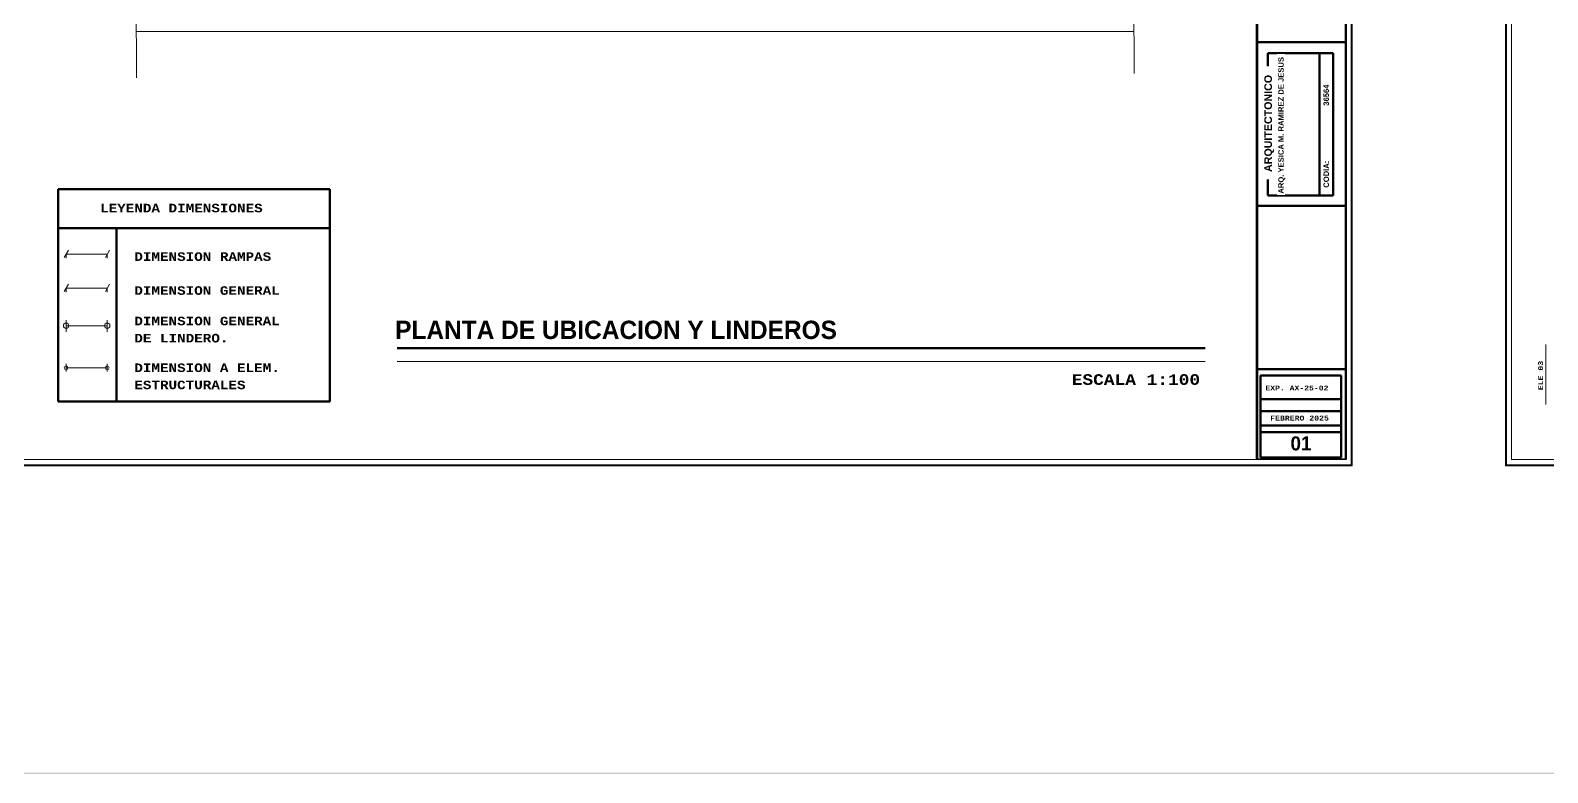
# Model space of a CAD drawing. Header units: metres. Extents: x -144 to 1000, y -717 to 29.
# Drawn here: x 21.32 to 70.79, y -599.13 to -574.93 of the extents above; entities that cross this region are included whole.
import ezdxf

# ---------------------------------------------------------------- set-up
doc = ezdxf.new("R2010")
doc.units = ezdxf.units.M
doc.layers.get('0').update_dxf_attribs({"color": 1})
for name, color, linetype, lineweight in [('A-DETL', 1, 'Continuous', 9), ('A-DETL-THIN', 1, 'Continuous', 9), ('A-DETL-WIDE', 1, 'Continuous', 100), ('G-ANNO-TEXT', 2, 'Continuous', 9), ('G-ANNO-TTLB', 3, 'Continuous', 18), ('G-ANNO-TTLB-WIDE', 1, 'Continuous', 70), ('G-IMPT', 1, 'Continuous', 9)]:
    doc.layers.add(name, color=color, linetype=linetype, lineweight=lineweight)
doc.styles.add('Arial_B', font='arialbd.ttf', dxfattribs={"height": 0.0025})
doc.styles.add('Arial_B_1', font='arialbd.ttf', dxfattribs={"height": 0.001786})
doc.styles.add('Britannic Bold_B_6', font='', dxfattribs={"height": 0.005})
doc.styles.add('Britannic Bold_B_7', font='', dxfattribs={"height": 0.006})
doc.styles.add('Courier New_B', font='courbd.ttf', dxfattribs={"height": 0.1125})
doc.styles.add('Courier New_B_10', font='courbd.ttf', dxfattribs={"height": 0.0035})
doc.styles.add('Courier New_B_2', font='courbd.ttf', dxfattribs={"height": 0.0016})
doc.styles.add('Courier New_B_3', font='courbd.ttf', dxfattribs={"height": 0.2625})
doc.styles.add('Courier New_B_4', font='courbd.ttf', dxfattribs={"height": 0.001587})
doc.styles.get('Britannic Bold_B_6').set_extended_font_data('Britannic Bold', bold=True)
doc.styles.get('Britannic Bold_B_7').set_extended_font_data('Britannic Bold', bold=True)

# ---------------------------------------------------------------- blocks, each defined once
blk = doc.blocks.new('tarjeta de nathalie 00')
at = {"layer": 'G-IMPT', "lineweight": 9}
h = blk.add_hatch(color=3, dxfattribs=at)
h.paths.add_polyline_path([(-145.23888, -717.38489), (-145.21019, -717.38489), (-145.21019, -716.89355), (-145.21019, -716.79934), (-145.23888, -716.79934), (-145.23888, -716.89379)])
h.paths.add_polyline_path([(-145.20996, -716.7991), (-145.20996, -717.3851), (-145.2392, -717.3851), (-145.2392, -716.7991)])
h.paths.add_polyline_path([(-145.23902, -717.3868), (-145.20826, -717.3868), (-145.20826, -716.7974), (-145.2392, -716.7974), (-146.09866, -716.7974), (-146.09866, -717.3868)])
h.paths.add_polyline_path([(-145.20795, -716.79707), (-145.20795, -717.3871), (-146.09898, -717.3871), (-146.09898, -716.79707)])
at = {"layer": 'G-ANNO-TTLB'}
for p, q in [((-146.09898, -716.79707), (-146.09898, -717.3871)), ((-146.09898, -716.79707), (-146.09898, -717.38713)), ((-146.09866, -717.3868), (-146.09866, -716.7974)), ((-146.09696, -717.3851), (-146.09696, -716.7991)), ((-145.23902, -717.3868), (-146.09866, -717.3868))]:
    blk.add_line(p, q, dxfattribs=at)
at = {"layer": 'G-ANNO-TTLB', "color": 3}
for p, q in [((-145.2392, -716.7991), (-145.2392, -717.3851)), ((-145.20996, -717.3851), (-145.20996, -716.7991)), ((-145.20826, -716.7974), (-145.20826, -717.3868)), ((-145.20795, -717.3871), (-145.20795, -716.79707)), ((-145.20795, -717.38713), (-145.20795, -716.79707)), ((-145.23888, -717.38489), (-145.23888, -716.89379)), ((-145.21019, -716.89355), (-145.21019, -717.38489)), ((-145.20996, -717.3851), (-146.09696, -717.3851)), ((-145.2392, -717.3851), (-145.20996, -717.3851)), ((-145.21019, -717.38489), (-145.23888, -717.38489)), ((-146.09898, -717.3871), (-145.20795, -717.3871)), ((-146.09898, -717.38713), (-145.20795, -717.38713)), ((-145.20826, -717.3868), (-145.23902, -717.3868))]:
    blk.add_line(p, q, dxfattribs=at)
at = {"layer": 'G-ANNO-TTLB-WIDE', "color": 3}
for p, q in [((-145.2392, -716.7991), (-145.2392, -717.3851)), ((-145.20996, -716.7991), (-145.20996, -717.3851)), ((-145.2392, -717.24821), (-145.20996, -717.24821)), ((-145.2392, -717.30194), (-145.2392, -717.24821)), ((-145.20996, -717.24821), (-145.20996, -717.30194)), ((-145.23559, -717.25789), (-145.23559, -717.25185)), ((-145.23559, -717.25185), (-145.21413, -717.25185)), ((-145.21856, -717.29848), (-145.21856, -717.25185)), ((-145.21413, -717.25185), (-145.21413, -717.29848)), ((-145.23559, -717.29848), (-145.23559, -717.29331)), ((-145.21413, -717.29848), (-145.23559, -717.29848)), ((-145.20996, -717.30194), (-145.2392, -717.30194)), ((-145.2392, -717.35541), (-145.20996, -717.35541)), ((-145.23791, -717.35747), (-145.21146, -717.35747)), ((-145.23791, -717.3844), (-145.23791, -717.35747)), ((-145.21146, -717.35747), (-145.21146, -717.3844)), ((-145.23791, -717.36524), (-145.23791, -717.36926)), ((-145.21146, -717.36524), (-145.23791, -717.36524)), ((-145.21146, -717.36926), (-145.21146, -717.36524)), ((-145.23791, -717.36926), (-145.21146, -717.36926)), ((-145.23791, -717.3739), (-145.22469, -717.3739)), ((-145.23791, -717.3844), (-145.23791, -717.3739)), ((-145.23791, -717.3739), (-145.21146, -717.3739)), ((-145.23791, -717.37615), (-145.23791, -717.3739)), ((-145.22469, -717.3739), (-145.21146, -717.3739)), ((-145.21146, -717.3739), (-145.21146, -717.3844)), ((-145.21146, -717.3739), (-145.21146, -717.37615)), ((-145.21146, -717.37615), (-145.23791, -717.37615)), ((-145.21146, -717.3844), (-145.23791, -717.3844)), ((-145.22469, -717.3844), (-145.23791, -717.3844)), ((-145.21146, -717.3844), (-145.22469, -717.3844))]:
    blk.add_line(p, q, dxfattribs=at)
at = {"layer": 'G-ANNO-TTLB', "lineweight": 9, "attachment_point": 1}
for s, insert, char_height, width, style in [('EXP. AX-25-02', (-145.23635, -717.36083), 0.0015875, 0.027097, 'Courier New_B_4'), ('FEBRERO 2025', (-145.23478, -717.37069), 0.0016, 0.0250126, 'Courier New_B_3')]:
    blk.add_mtext(s, dxfattribs=dict(at, insert=insert, char_height=char_height, width=width, style=style))
at = {"layer": 'G-ANNO-TTLB', "lineweight": 9, "attachment_point": 1, "rotation": 90, "bg_fill": 3, "box_fill_scale": 1.25, "bg_fill_color": 256, "bg_fill_true_color": 13158600, "bg_fill_transparency": 0}
for s, insert, char_height, width, style in [('CODIA:                          36564', (-145.2173, -717.29598), 0.0017859, 0.0412887, 'Arial_B_1'), ('ARQUITECTONICO', (-145.2367, -717.2908), 0.0025, 0.0340148, 'Arial_B')]:
    blk.add_mtext(s, dxfattribs=dict(at, insert=insert, char_height=char_height, width=width, style=style))
at = {"layer": 'G-ANNO-TTLB', "lineweight": 9, "insert": (-145.23213, -717.2979), "char_height": 0.0017859, "width": 0.0453611, "attachment_point": 1, "rotation": 90, "style": 'Arial_B_1', "bg_fill": 3, "box_fill_scale": 1.25, "bg_fill_color": 256, "bg_fill_true_color": 13158600, "bg_fill_transparency": 0}
blk.add_mtext('\\pxt4;ARQ. YESICA M. RAMIREZ DE JESUS', dxfattribs=at)
blk = doc.blocks.new('A$C4d52d4f2')
at = {"layer": 'A-DETL-THIN', "lineweight": 18}
blk.add_line((-0.87776, -0.55038), (-0.87776, -0.56996), dxfattribs=at)
at = {"layer": 'G-ANNO-TEXT', "insert": (-0.88027, -0.56532), "char_height": 0.0016, "width": 0.0125063, "attachment_point": 1, "rotation": 90, "style": 'Courier New_B_2'}
blk.add_mtext('ELE 03', dxfattribs=at)
blk = doc.blocks.new('D')
at = {"layer": 'A-DETL-THIN', "lineweight": 5}
for p, q in [((24.057, -519.699), (24.074, -523.535)), ((56.59, -519.557), (56.607, -523.394)), ((24.055, -522.025), (56.588, -522.025))]:
    blk.add_line(p, q, dxfattribs=at)

msp = doc.modelspace()

# ---------------------------------------------------------------- block references
for p, xscale, yscale, zscale in [((14502.667, 70741.827), 99.43160266323505, 99.43160266323505, 99.43160266323505), ((14596.264, 70741.827), 99.43160266323505, 99.43160266323505, 99.43160266323505), ((18106.759, 88355.704), 124.1004357506149, 124.1004357506149, 124.1004357506149)]:
    msp.add_blockref('tarjeta de nathalie 00', p, dxfattribs=dict(xscale=xscale, yscale=yscale, zscale=zscale))

# ---------------------------------------------------------------- next in the draw order: linework, layer by layer
at = {"layer": 'A-DETL', "lineweight": 18}
for p, q in [((22.421, -582.334), (22.558, -582.096)), ((22.482, -582.229), (22.482, -582.362)), ((22.482, -582.229), (23.823, -582.229)), ((23.762, -582.334), (23.899, -582.096)), ((23.823, -582.229), (23.823, -582.362)), ((22.482, -584.379), (22.482, -584.76)), ((22.482, -584.557), (23.823, -584.557)), ((23.823, -584.379), (23.823, -584.76)), ((22.481, -586.053), (22.481, -585.804)), ((22.481, -585.929), (23.823, -585.929)), ((23.823, -586.053), (23.823, -585.804))]:
    msp.add_line(p, q, dxfattribs=at)
at = {"layer": 'A-DETL', "lineweight": 100}
msp.add_line((33.271, -585.292), (59.621, -585.292), dxfattribs=at)
at = {"layer": 'A-DETL-THIN'}
for p, q in [((22.421, -583.441), (22.558, -583.203)), ((23.762, -583.441), (23.899, -583.203)), ((22.482, -583.336), (22.482, -583.469)), ((22.482, -583.336), (23.823, -583.336)), ((23.823, -583.336), (23.823, -583.469)), ((33.271, -585.727), (59.621, -585.727))]:
    msp.add_line(p, q, dxfattribs=at)
for centre, radius in [((22.482, -584.557), 0.0891), ((23.823, -584.557), 0.0879), ((22.482, -585.929), 0.0597), ((23.823, -585.929), 0.0597)]:
    msp.add_circle(centre, radius, dxfattribs=at)
at = {"layer": 'A-DETL-WIDE'}
for p, q in [((22.226, -587.03), (22.226, -580.11)), ((31.086, -580.11), (22.226, -580.11)), ((31.086, -587.03), (31.086, -580.11)), ((22.226, -581.375), (31.086, -581.375)), ((24.126, -581.375), (24.126, -587.03)), ((22.226, -587.03), (31.086, -587.03))]:
    msp.add_line(p, q, dxfattribs=at)

# ---------------------------------------------------------------- next in the draw order: block references
at = {"xscale": 99.43160273753426, "yscale": 99.43160273753426, "zscale": 99.43160273753426}
msp.add_blockref('A$C4d52d4f2', (158.004, -530.45), dxfattribs=at)
at = {"color": 3}
msp.add_blockref('D', (0.701, -52.942), dxfattribs=at)

# ---------------------------------------------------------------- next in the draw order: texts
at = {"layer": 'G-ANNO-TEXT'}
for s, height, style, p in [('LEYENDA DIMENSIONES', 0.27841, 'Courier New_B', (23.59, -580.863)), ('DIMENSION RAMPAS', 0.27841, 'Courier New_B', (24.706, -582.445)), ('DIMENSION GENERAL', 0.27841, 'Courier New_B', (24.706, -583.551)), ('DIMENSION GENERAL', 0.27841, 'Courier New_B', (24.706, -584.544)), ('PLANTA DE UBICACION Y LINDEROS', 0.59659, 'Britannic Bold_B_7', (33.21, -584.991)), ('DE LINDERO.', 0.27841, 'Courier New_B', (24.706, -585.103)), ('DIMENSION A ELEM.', 0.27841, 'Courier New_B', (24.706, -586.068)), ('ESCALA 1:100', 0.34801, 'Courier New_B_10', (55.27, -586.486)), ('ESTRUCTURALES', 0.27841, 'Courier New_B', (24.706, -586.627))]:
    msp.add_text(s, height=height, dxfattribs=dict(at, style=style)).set_placement(p)
at = {"layer": 'G-ANNO-TTLB', "style": 'Britannic Bold_B_6'}
msp.add_text('01', height=0.4606, dxfattribs=at).set_placement((62.401, -588.625))

doc.saveas('drawing.dxf')
